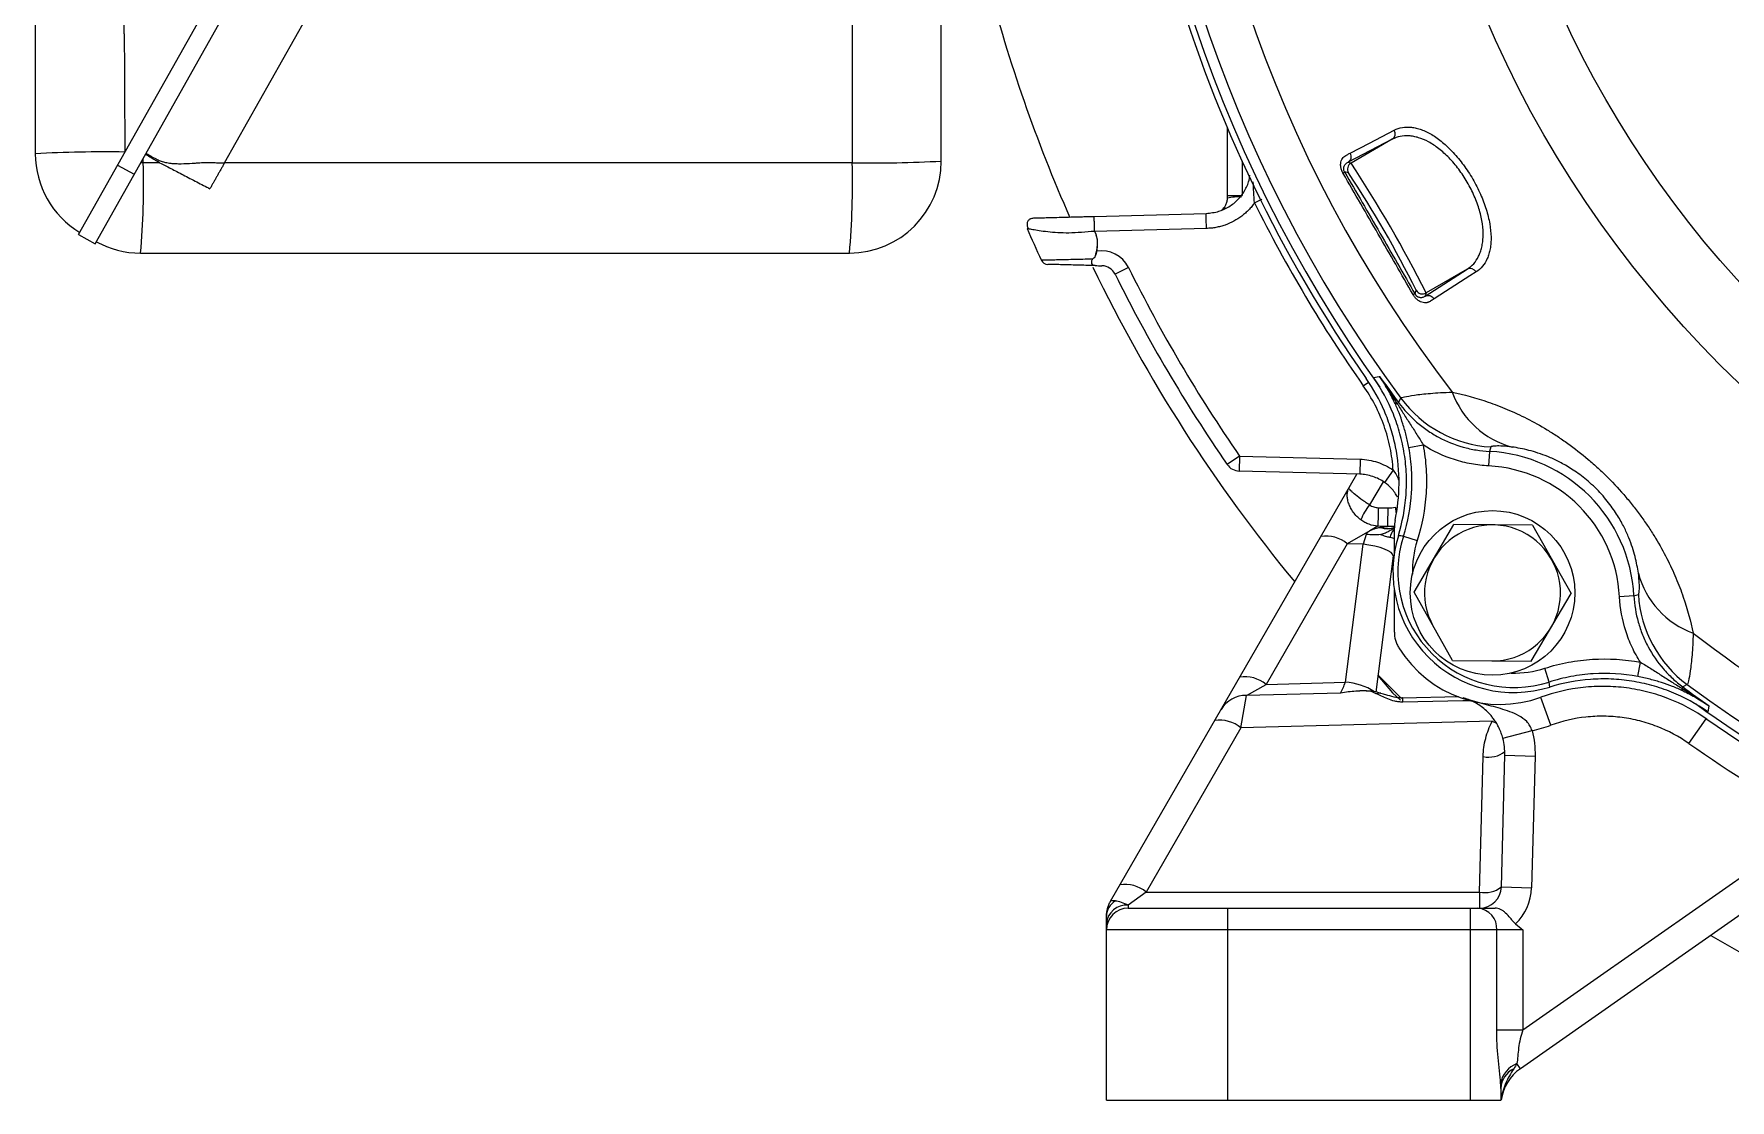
# Paper-space layout '_Right' of a CAD drawing. Header units: inches. Extents: x -10.2 to 6.6, y -6.2 to 9.3.
# Drawn here: x -10.18 to -3.17, y -6.25 to -1.84 of the extents above; entities that cross this region are included whole.
import ezdxf

# ---------------------------------------------------------------- set-up
doc = ezdxf.new("R2010")
doc.units = ezdxf.units.IN
doc.header["$MEASUREMENT"] = 0

psp = doc.layouts.new('_Right')

# ---------------------------------------------------------------- linework, layer by layer
at = {"color": 7, "linetype": 'Continuous', "lineweight": 25}
for p, q in [((-6.4325, -2.37), (-6.4325, 2.743)), ((-6.8009, 2.2265), (-6.8009, -2.3765)), ((-10.183, 1.9024), (-10.1774, -2.3396)), ((-9.8096, -1.8444), (-9.8128, 0.5538)), ((-9.9987, -2.6733), (-8.5215, -0.052)), ((-9.3955, -2.3776), (-8.075, -0.0344)), ((-9.9305, -2.7117), (-8.4469, -0.0789)), ((-5.25, -2.5123), (-5.25, -2.2326)), ((-4.5686, -2.2798), (-4.7515, -2.3747)), ((-4.5686, -2.2798), (-4.7387, -2.3781)), ((-9.7309, -2.3765), (-9.7309, -2.3575)), ((-9.6633, -2.3765), (-9.7309, -2.3765)), ((-6.8009, -2.3765), (-9.3949, -2.3765)), ((-4.7515, -2.3747), (-4.7387, -2.3781)), ((-9.8369, -2.3861), (-9.7687, -2.4245)), ((-4.7497, -2.419), (-4.7659, -2.4147)), ((-5.25, -2.5123), (-5.1896, -2.5123)), ((-5.8005, -2.5984), (-5.3382, -2.5863)), ((-5.3366, -2.6482), (-5.7989, -2.6603)), ((-5.7989, -2.6603), (-5.7968, -2.6648)), ((-9.9987, -2.6733), (-9.9305, -2.7117)), ((-9.7425, -2.75), (-6.8125, -2.75)), ((-5.6591, -2.8093), (-5.7146, -2.8369)), ((-4.4323, -2.9276), (-4.2587, -2.8166)), ((-4.2587, -2.8166), (-4.4289, -2.9148)), ((-4.4741, -2.92), (-4.4698, -2.9039)), ((-4.4289, -2.9148), (-4.4323, -2.9276)), ((-4.5423, -3.3681), (-4.533, -3.3494)), ((-4.5423, -3.3681), (-4.5479, -3.3723)), ((-4.5, -3.5539), (-4.4411, -3.5429)), ((-4.167, -3.5696), (-4.1702, -3.6295)), ((-4.1611, -3.5513), (-4.167, -3.5696)), ((-5.1997, -3.5888), (-5.2508, -3.6241)), ((-5.1997, -3.5888), (-5.2014, -3.6508)), ((-5.1997, -3.5888), (-4.7017, -3.6019)), ((-4.7017, -3.6019), (-4.7033, -3.6639)), ((-5.7333, -5.428), (-4.7146, -3.6636)), ((-4.7033, -3.6639), (-5.2014, -3.6508)), ((-4.5647, -3.6471), (-4.6003, -3.6979)), ((-4.6261, -3.8023), (-4.5867, -3.8034)), ((-4.661, -3.8972), (-4.7549, -3.9511)), ((-4.676, -3.9124), (-4.6895, -3.9528)), ((-4.6278, -3.8784), (-4.661, -3.8972)), ((-4.5884, -3.8794), (-4.6278, -3.8784)), ((-4.56, -3.9895), (-4.56, -3.8822)), ((-4.5227, -3.9201), (-4.4656, -3.9383)), ((-4.4787, -4.1513), (-4.3139, -3.8718)), ((-3.9895, -3.8747), (-4.3139, -3.8718)), ((-3.9895, -3.8747), (-3.8298, -4.1572)), ((-4.7549, -3.9511), (-5.0905, -4.5323)), ((-4.7621, -4.5237), (-4.6895, -3.9528)), ((-4.6895, -3.9528), (-4.7549, -3.9511)), ((-4.5655, -4.001), (-4.6371, -4.5641)), ((-4.56, -4.3159), (-4.56, -4.1422)), ((-4.3191, -4.4338), (-4.4787, -4.1513)), ((-3.9946, -4.4367), (-3.8298, -4.1572)), ((-3.5696, -4.167), (-3.6295, -4.1702)), ((-3.5696, -4.167), (-3.5513, -4.1611)), ((-4.3191, -4.4338), (-3.9946, -4.4367)), ((-3.9201, -4.5227), (-3.9383, -4.4656)), ((-3.5539, -4.5), (-3.5429, -4.4411)), ((-5.1709, -4.5782), (-5.0905, -4.5323)), ((-5.0905, -4.5323), (-4.7621, -4.5237)), ((-3.9177, -4.5434), (-3.9201, -4.5227)), ((-3.3681, -4.5423), (-3.3723, -4.5479)), ((-3.3494, -4.533), (-3.3681, -4.5423)), ((-5.1941, -4.7119), (-5.1709, -4.5782)), ((-4.7819, -4.5681), (-5.1709, -4.5782)), ((-4.6759, -4.5589), (-4.702, -4.5596)), ((-4.2934, -4.5837), (-4.5257, -4.5887)), ((-4.1554, -4.6847), (-5.1941, -4.7119)), ((-3.3423, -4.7768), (-3.2706, -4.6744)), ((-5.1941, -4.7119), (-5.5858, -5.3903)), ((-4.1116, -4.7552), (-3.9907, -4.7234)), ((-4.2077, -5.3903), (-4.193, -4.8304)), ((-4.1177, -5.3694), (-4.1035, -4.8254)), ((-4.1035, -4.8254), (-3.9785, -4.8287)), ((-3.9785, -4.8287), (-3.9927, -5.3726)), ((-4.0285, -5.9603), (-2.8108, -5.1077)), ((-2.6921, -5.1772), (-4.039, -6.1203)), ((-5.5858, -5.3903), (-5.66, -5.4441)), ((-5.5858, -5.3903), (-4.2077, -5.3903)), ((-4.2077, -5.3903), (-4.2077, -5.457)), ((-4.1177, -5.3694), (-3.9927, -5.3726)), ((-5.66, -5.4441), (-5.66, -5.457)), ((-5.66, -5.457), (-4.1437, -5.457)), ((-5.25, -5.457), (-5.25, -6.25)), ((-4.245, -6.25), (-4.245, -5.457)), ((-5.75, -6.25), (-5.75, -5.5211)), ((-4.0285, -5.547), (-5.75, -5.547)), ((-4.1367, -5.9603), (-4.1367, -5.547)), ((-4.0285, -5.547), (-4.0285, -5.9603)), ((-4.1367, -5.9603), (-4.0285, -5.9603)), ((-4.039, -6.1203), (-4.0535, -6.0995)), ((-4.12, -6.2019), (-4.12, -6.25)), ((-5.75, -6.25), (-4.12, -6.25))]:
    psp.add_line(p, q, dxfattribs=at)
at = {"color": 8, "linetype": 'Continuous', "lineweight": 25}
for p, q in [((-5.1896, -2.3696), (-5.1896, -2.5123)), ((-4.6883, -3.2981), (-4.667, -3.283)), ((-4.6069, -3.6947), (-4.6622, -3.7906)), ((-3.9133, -4.701), (-3.955, -4.5858))]:
    psp.add_line(p, q, dxfattribs=at)
at = {"color": 7, "linetype": 'Continuous', "lineweight": 25, "flags": 128}
for points in [[(-4.7432, -2.3372), (-4.6624, -2.2953), (-4.5603, -2.2424)], [(-9.7309, -2.3765), (-9.7323, -2.3765), (-9.7336, -2.3765), (-9.735, -2.3765), (-9.7363, -2.3765), (-9.7377, -2.3765), (-9.739, -2.3765), (-9.7403, -2.3765), (-9.7417, -2.3765)], [(-4.2221, -2.8281), (-4.2474, -2.8443), (-4.3485, -2.9089), (-4.3957, -2.9391)], [(-4.6461, -3.2646), (-4.6225, -3.2598), (-4.6209, -3.2594)], [(-4.5655, -4.001), (-4.5672, -3.9943), (-4.5738, -3.9873), (-4.585, -3.9802), (-4.6004, -3.9733), (-4.6193, -3.9668), (-4.6411, -3.9611), (-4.6648, -3.9564), (-4.6895, -3.9528)], [(-4.6284, -4.4954), (-4.5673, -4.5673), (-4.5341, -4.598)], [(-4.628, -4.4923), (-4.5338, -4.5873), (-4.5307, -4.5904)], [(-3.2594, -4.6209), (-3.2598, -4.6225), (-3.2646, -4.6461)]]:
    psp.add_lwpolyline(points, dxfattribs=at)
at = {"color": 8, "linetype": 'Continuous', "lineweight": 25, "flags": 128}
for points in [[(-4.6159, -4.569), (-4.6247, -4.568), (-4.6349, -4.5707)], [(-4.2436, -4.5999), (-4.2776, -4.6006), (-4.5253, -4.6053)], [(-4.1554, -4.6847), (-4.1408, -4.6913), (-4.1397, -4.6918)]]:
    psp.add_lwpolyline(points, dxfattribs=at)
at = {"color": 7, "linetype": 'Continuous', "lineweight": 25}
for centre, radius in [((0, 0), 4.5436), ((0, 0), 4.2493), ((-4.1543, -4.1543), 0.34)]:
    psp.add_circle(centre, radius, dxfattribs=at)
for centre, radius, start, end in [((0, 0), 5.6801, 144.28308, 215.5637), ((0, 0), 5.6362, 143.54005, 216.45995), ((0, 0), 5.4518, 142.41765, 217.58235), ((0, 0), 6.4497, 194.60946, 203.80802), ((0, 0), 5.705, 196.42835, 214.9531), ((-4.5848, -2.2566), 0.0284, 304.97225, 29.96861), ((-9.8911, -7.676), 5.3441, 89.1005, 93.07116), ((-9.7974, -2.3391), 0.38, 180.07582, 238.88834), ((-12.792, -2.4687), 3.0625, 354.73051, 1.72583), ((-6.8125, -2.37), 0.38, 270, 0), ((-9.862, -2.4687), 3.0625, 354.73051, 1.72583), ((-6.7107, 2.9447), 5.322, 269.02835, 272.99639), ((-4.7237, -2.4041), 0.03, 120.04597, 209.95403), ((-9.2015, -5.3125), 5.341, 26.67374, 33.32626), ((-8.3765, -4.8362), 4.3584, 26.31786, 33.68214), ((-5.2054, -2.7025), 0.1844, 85.64648, 103.98218), ((0, 0), 5.7322, 206.32775, 215.12504), ((0, 0), 6.63, 203.54313, 204.77762), ((-9.7425, -2.37), 0.38, 241.18725, 270), ((-5.9915, -2.7656), 0.031, 204.77762, 268.5), ((-5.7701, -2.8645), 0.124, 26.40113, 99.19518), ((-5.7701, -2.8645), 0.062, 26.40113, 88.5), ((0, 0), 6.4497, 205.8048, 219.57193), ((0, 0), 6.38, 206.40113, 214.6133), ((0, 0), 6.318, 206.40113, 214.6133), ((-4.2467, -2.8423), 0.0284, 30.03139, 115.02775), ((-4.4438, -2.8888), 0.03, 210.04597, 299.95403), ((0, 0), 5.6548, 215.19788, 216.55716), ((-4.1308, -3.052), 0.5002, 216.47909, 266.53126), ((-3.9806, -3.2022), 0.3613, 199.87149, 255.13994), ((-4.5481, -3.358), 0.0144, 217.98318, 270.8036), ((-4.2002, -4.2002), 0.6315, 3.01108, 86.98892), ((-5.1997, -3.5888), 0.062, 214.6133, 268.5), ((-4.2002, -4.2002), 0.5716, 3.01108, 86.98892), ((-4.4852, -3.9343), 0.2281, 140.92348, 159.07652), ((-0.1534, -3.9392), 4.4749, 178.2473, 179.22116), ((-0.114, -3.9402), 4.4749, 178.2473, 179.22116), ((-4.843, -4.0581), 0.1386, 50.51358, 98.36225), ((-4.0659, -4.0659), 0.5, 162.76657, 287.23343), ((-4.0659, -4.0659), 0.4795, 162.29894, 287.70106), ((-4.1543, -4.1543), 0.281, 269.47529, 209.47529), ((-4.0659, -4.0659), 0.4196, 162.29894, 181.47414), ((-3.2022, -3.9806), 0.3613, 194.86006, 250.12851), ((-3.052, -4.1308), 0.5002, 183.46874, 233.52091), ((-4.1224, -4.1224), 0.4926, 211.77781, 289.94557), ((-4.0659, -4.0659), 0.4196, 268.52586, 287.70106), ((-5.1786, -4.6392), 0.1386, 50.51358, 98.36225), ((-6.5103, -3.7701), 1.9037, 335.21803, 336.6807), ((-3.358, -4.5481), 0.0144, 179.1964, 232.01682), ((0, 0), 5.6548, 233.44284, 234.80212), ((0, 0), 5.6362, 233.54005, 306.45995), ((-5.1743, -4.6966), 0.1184, 88.38438, 149.46799), ((0, 0), 5.6801, 234.28308, 268.0708), ((-5.2822, -4.8188), 0.1386, 50.51358, 98.36225), ((0, 0), 5.705, 235.0469, 268.07921), ((-4.1224, -4.1224), 0.6152, 282.36212, 289.86843), ((-4.1696, -4.7273), 0.1057, 257.20049, 309.00109), ((0, 0), 5.83, 235.02019, 241.17578), ((-5.6739, -5.4972), 0.1386, 50.51358, 98.36225), ((-4.2077, -5.367), 0.09, 270, 358.5), ((-4.1842, -5.2872), 0.1057, 257.20049, 309.00109), ((-4.2077, -5.367), 0.215, 313.90521, 358.5), ((-5.6735, -5.4921), 0.0765, 121.23658, 178.76342), ((-5.666, -5.5281), 0.0843, 85.91821, 175.23204), ((-5.66, -5.547), 0.09, 90, 180), ((-4.2212, -5.5414), 0.0846, 356.18874, 85.59805), ((0, 0), 6.4497, 239.71613, 249.21838), ((-4.017, -6.198), 0.105, 110.34493, 170.77125), ((-4.0248, -6.2063), 0.0953, 115.92213, 177.34625), ((-3.93, -6.2759), 0.19, 125, 172.16293)]:
    psp.add_arc(centre, radius, start, end, dxfattribs=at)
at = {"color": 8, "linetype": 'Continuous', "lineweight": 25}
for centre, radius, start, end in [((-5.2553, -2.5904), 0.0256, 93.61603, 129.50408), ((-4.5871, -3.8058), 0.082, 249.8765, 289.64242), ((0, 0), 5.4518, 232.41765, 269.13634), ((-4.7732, -4.7646), 0.2411, 56.96895, 87.35317), ((-5.324, -4.6186), 0.7988, 0.95043, 2.14202)]:
    psp.add_arc(centre, radius, start, end, dxfattribs=at)
at = {"color": 7, "linetype": 'Continuous', "lineweight": 25}
for points in [[(-9.8096, -1.8444), (-9.8089, -2.0071), (-9.8081, -2.1699), (-9.8072, -2.3326)], [(-4.7659, -2.4147), (-4.7656, -2.4157), (-4.7676, -2.4179), (-4.7715, -2.4212)], [(-5.25, -2.5236), (-5.25, -2.5198), (-5.25, -2.516), (-5.25, -2.5123)], [(-6.0641, -2.6085), (-6.0596, -2.6061), (-6.0548, -2.605), (-6.0505, -2.6049)], [(-5.8056, -2.7735), (-5.8032, -2.771), (-5.8008, -2.7686), (-5.7983, -2.7663)], [(-5.7964, -2.8017), (-5.7867, -2.802), (-5.7776, -2.8022), (-5.7685, -2.8025)], [(-4.4741, -2.92), (-4.4749, -2.9193), (-4.4778, -2.9199), (-4.4826, -2.9216)], [(-4.5479, -3.3723), (-4.571, -3.3337), (-4.5953, -3.2961), (-4.6209, -3.2594)], [(-4.5867, -3.8034), (-4.5762, -3.8036), (-4.5657, -3.8026), (-4.5555, -3.8002)], [(-4.5572, -3.8557), (-4.5591, -3.8644), (-4.56, -3.8733), (-4.56, -3.8822)], [(-4.6169, -3.9132), (-4.6351, -3.915), (-4.6556, -3.9148), (-4.676, -3.9124)], [(-4.6194, -3.8835), (-4.6181, -3.8832), (-4.6167, -3.883), (-4.6153, -3.8827)], [(-4.6153, -3.8827), (-4.6064, -3.8812), (-4.5974, -3.8801), (-4.5884, -3.8794)], [(-4.5227, -3.9201), (-4.5296, -3.9192), (-4.5365, -3.9185), (-4.5434, -3.9177)], [(-3.3723, -4.5479), (-3.3337, -4.571), (-3.2961, -4.5953), (-3.2594, -4.6209)], [(-4.1035, -4.8254), (-4.1028, -4.8016), (-4.1056, -4.7782), (-4.1116, -4.7552)], [(-3.9907, -4.7234), (-3.9816, -4.7579), (-3.9776, -4.793), (-3.9785, -4.8287)], [(-5.7132, -5.4267), (-5.7255, -5.4257), (-5.7322, -5.4262), (-5.7333, -5.428)], [(-4.0586, -5.5219), (-4.0484, -5.5301), (-4.0384, -5.5386), (-4.0285, -5.547)], [(-4.0535, -6.0995), (-4.0573, -6.1066), (-4.0618, -6.1135), (-4.0664, -6.1206)], [(-4.12, -6.2019), (-4.12, -6.1951), (-4.1202, -6.1882), (-4.1207, -6.1812)]]:
    psp.add_open_spline(points, degree=3, dxfattribs=at)
for points, knots in [([(-4.5603, -2.2424), (-4.5498, -2.237), (-4.5387, -2.2333), (-4.5151, -2.2292), (-4.5027, -2.2288), (-4.4828, -2.2309), (-4.4761, -2.2321), (-4.4625, -2.2354), (-4.4556, -2.2374), (-4.4346, -2.245), (-4.4202, -2.2518), (-4.398, -2.265), (-4.3904, -2.2699), (-4.3755, -2.2806), (-4.3681, -2.2863), (-4.3458, -2.3048), (-4.331, -2.3188), (-4.309, -2.3426), (-4.3017, -2.3509), (-4.2876, -2.368), (-4.2807, -2.3769), (-4.2673, -2.3952), (-4.2608, -2.4046), (-4.248, -2.4242), (-4.2418, -2.4343), (-4.2242, -2.4646), (-4.2136, -2.4853), (-4.1996, -2.5168), (-4.1953, -2.5274), (-4.1874, -2.5483), (-4.1838, -2.5586), (-4.1774, -2.5791), (-4.1745, -2.5893), (-4.1696, -2.6094), (-4.1675, -2.6193), (-4.1625, -2.6481), (-4.1607, -2.6664), (-4.1603, -2.6924), (-4.1605, -2.7008), (-4.1617, -2.7169), (-4.1627, -2.7246), (-4.1653, -2.7394), (-4.167, -2.7465), (-4.171, -2.76), (-4.1734, -2.7665), (-4.1814, -2.7847), (-4.1879, -2.7954), (-4.2033, -2.8139), (-4.2122, -2.8217), (-4.2221, -2.8281)], [0, 0, 0, 0, 0.0625, 0.0625, 0.125, 0.125, 0.15625, 0.15625, 0.1875, 0.1875, 0.25, 0.25, 0.28125, 0.28125, 0.3125, 0.3125, 0.375, 0.375, 0.40625, 0.40625, 0.4375, 0.4375, 0.46875, 0.46875, 0.5, 0.5, 0.5625, 0.5625, 0.59375, 0.59375, 0.625, 0.625, 0.65625, 0.65625, 0.6875, 0.6875, 0.75, 0.75, 0.78125, 0.78125, 0.8125, 0.8125, 0.84375, 0.84375, 0.875, 0.875, 0.9375, 0.9375, 1, 1, 1, 1]), ([(-4.2587, -2.8166), (-4.2488, -2.8103), (-4.2399, -2.8027), (-4.2243, -2.785), (-4.2175, -2.7749), (-4.209, -2.7577), (-4.2065, -2.7516), (-4.202, -2.7389), (-4.2001, -2.7323), (-4.197, -2.7184), (-4.1957, -2.7112), (-4.1939, -2.6962), (-4.1933, -2.6883), (-4.1927, -2.664), (-4.1937, -2.647), (-4.1975, -2.6201), (-4.1992, -2.6108), (-4.2032, -2.5921), (-4.2056, -2.5826), (-4.2112, -2.5635), (-4.2143, -2.5539), (-4.2213, -2.5345), (-4.2252, -2.5246), (-4.2379, -2.4953), (-4.2475, -2.4761), (-4.2638, -2.4481), (-4.2696, -2.4387), (-4.2815, -2.4207), (-4.2876, -2.412), (-4.3002, -2.3952), (-4.3067, -2.3871), (-4.32, -2.3715), (-4.3269, -2.3639), (-4.3478, -2.3423), (-4.3618, -2.3298), (-4.383, -2.3133), (-4.3901, -2.3082), (-4.4043, -2.2989), (-4.4115, -2.2946), (-4.4328, -2.2831), (-4.4466, -2.2773), (-4.4668, -2.2711), (-4.4734, -2.2695), (-4.4866, -2.267), (-4.4931, -2.2662), (-4.5122, -2.265), (-4.5243, -2.2658), (-4.5473, -2.2706), (-4.5583, -2.2744), (-4.5686, -2.2798)], [0, 0, 0, 0, 0.0625, 0.0625, 0.125, 0.125, 0.15625, 0.15625, 0.1875, 0.1875, 0.21875, 0.21875, 0.25, 0.25, 0.3125, 0.3125, 0.34375, 0.34375, 0.375, 0.375, 0.40625, 0.40625, 0.4375, 0.4375, 0.5, 0.5, 0.53125, 0.53125, 0.5625, 0.5625, 0.59375, 0.59375, 0.625, 0.625, 0.6875, 0.6875, 0.71875, 0.71875, 0.75, 0.75, 0.8125, 0.8125, 0.84375, 0.84375, 0.875, 0.875, 0.9375, 0.9375, 1, 1, 1, 1]), ([(-9.6633, -2.3765), (-9.6664, -2.3748), (-9.6733, -2.3712), (-9.6844, -2.3649), (-9.6972, -2.3573), (-9.71, -2.3496), (-9.7186, -2.3444), (-9.7223, -2.3422)], [0, 0, 0, 0, 0.157339, 0.343216, 0.557696, 0.811277, 1, 1, 1, 1]), ([(-9.7197, -2.3374), (-9.7172, -2.3389), (-9.7118, -2.3422), (-9.7027, -2.3474), (-9.6897, -2.3548), (-9.6745, -2.363), (-9.6566, -2.3708), (-9.6379, -2.3758), (-9.6178, -2.379), (-9.5963, -2.3805), (-9.5667, -2.3809), (-9.5378, -2.3794), (-9.5075, -2.3773), (-9.4883, -2.3761), (-9.4717, -2.3755), (-9.4616, -2.3754), (-9.4509, -2.3757), (-9.4362, -2.3762), (-9.4171, -2.3768), (-9.4026, -2.3774), (-9.3955, -2.3776)], [0, 0, 0, 0, 0.025615, 0.056977, 0.094091, 0.160343, 0.211809, 0.269915, 0.333888, 0.394472, 0.463774, 0.599599, 0.654744, 0.737057, 0.772924, 0.804238, 0.827807, 0.869659, 0.936274, 1, 1, 1, 1]), ([(-9.6633, -2.3765), (-9.6486, -2.3841), (-9.6332, -2.3921), (-9.6006, -2.409), (-9.5835, -2.4179), (-9.5475, -2.4365), (-9.5287, -2.4463), (-9.4912, -2.4657), (-9.4726, -2.4754), (-9.4556, -2.4842)], [0, 0, 0, 0, 0.25, 0.25, 0.5, 0.5, 0.75, 0.75, 1, 1, 1, 1]), ([(-9.3955, -2.3776), (-9.3978, -2.3817), (-9.4024, -2.3899), (-9.4093, -2.4021), (-9.4161, -2.4142), (-9.4229, -2.4262), (-9.4295, -2.438), (-9.4361, -2.4497), (-9.4427, -2.4613), (-9.4492, -2.4729), (-9.4534, -2.4804), (-9.4556, -2.4842)], [0, 0, 0, 0, 0.1121751, 0.2238537, 0.3351334, 0.4461127, 0.5568913, 0.667569, 0.7782463, 0.8890232, 1, 1, 1, 1]), ([(-4.7715, -2.4212), (-4.7722, -2.42), (-4.7735, -2.4176), (-4.7753, -2.4139), (-4.7769, -2.4102), (-4.7782, -2.4065), (-4.7794, -2.4027), (-4.7804, -2.3989), (-4.7814, -2.3936), (-4.7821, -2.387), (-4.7819, -2.3777), (-4.7798, -2.3678), (-4.7752, -2.3588), (-4.7687, -2.3518), (-4.7621, -2.347), (-4.7532, -2.3425), (-4.7473, -2.3394), (-4.7432, -2.3372)], [0, 0, 0, 0, 0.026018, 0.051614, 0.077027, 0.102504, 0.128289, 0.154619, 0.181715, 0.240099, 0.301387, 0.405512, 0.519639, 0.6242, 0.749132, 0.823191, 1, 1, 1, 1]), ([(-4.7659, -2.4147), (-4.7673, -2.4123), (-4.7678, -2.4108), (-4.7687, -2.4081), (-4.7689, -2.407), (-4.7695, -2.4038), (-4.7695, -2.402), (-4.7692, -2.3968), (-4.7684, -2.3937), (-4.7643, -2.3843), (-4.7581, -2.3777), (-4.7515, -2.3747)], [0, 0, 0, 0, 0.0625, 0.0625, 0.125, 0.125, 0.25, 0.25, 0.5, 0.5, 1, 1, 1, 1]), ([(-4.7432, -2.3372), (-4.7398, -2.3439), (-4.7388, -2.3517), (-4.7418, -2.3655), (-4.7459, -2.3713), (-4.7515, -2.3747)], [0, 0, 0, 0, 0.5, 0.5, 1, 1, 1, 1]), ([(-5.3382, -2.5863), (-5.3202, -2.5843), (-5.2892, -2.581), (-5.2457, -2.5613), (-5.21, -2.5348), (-5.1806, -2.498), (-5.1622, -2.4617), (-5.1584, -2.4369), (-5.157, -2.4276)], [0, 0, 0, 0, 0.206678, 0.355341, 0.541798, 0.712076, 0.892924, 1, 1, 1, 1]), ([(-4.4826, -2.9216), (-4.5303, -2.8383), (-4.5784, -2.7548), (-4.6749, -2.5876), (-4.7232, -2.5042), (-4.7715, -2.4212)], [0, 0, 0, 0, 0.5, 0.5, 1, 1, 1, 1]), ([(-4.7659, -2.4147), (-4.7172, -2.4986), (-4.6684, -2.5828), (-4.5709, -2.7516), (-4.5224, -2.8359), (-4.4741, -2.92)], [0, 0, 0, 0, 0.5, 0.5, 1, 1, 1, 1]), ([(-5.2716, -2.5706), (-5.2691, -2.5685), (-5.2667, -2.566), (-5.2619, -2.5602), (-5.2596, -2.5569), (-5.2554, -2.5492), (-5.2536, -2.5449), (-5.2508, -2.535), (-5.25, -2.5295), (-5.25, -2.5236)], [0, 0, 0, 0, 0.25, 0.25, 0.5, 0.5, 0.75, 0.75, 1, 1, 1, 1]), ([(-5.3366, -2.6482), (-5.3368, -2.6409), (-5.337, -2.6331), (-5.3374, -2.6178), (-5.3376, -2.6105), (-5.3379, -2.5984), (-5.338, -2.5936), (-5.3382, -2.5876), (-5.3382, -2.5863), (-5.3382, -2.5863)], [0, 0, 0, 0, 0.25, 0.25, 0.5, 0.5, 0.75, 0.75, 1, 1, 1, 1]), ([(-5.1376, -2.5423), (-5.1395, -2.5448), (-5.1432, -2.55), (-5.1492, -2.5574), (-5.1554, -2.5646), (-5.1619, -2.5716), (-5.1686, -2.5783), (-5.1757, -2.5848), (-5.1829, -2.591), (-5.1982, -2.603), (-5.223, -2.6191), (-5.2532, -2.6323), (-5.2782, -2.6401), (-5.2974, -2.6444), (-5.3169, -2.6473), (-5.33, -2.6479), (-5.3366, -2.6482)], [0, 0, 0, 0, 0.04098, 0.081799, 0.122516, 0.163188, 0.203876, 0.244638, 0.285534, 0.326621, 0.494916, 0.663067, 0.747518, 0.831479, 0.915468, 1, 1, 1, 1]), ([(-6.0641, -2.6085), (-6.0674, -2.6107), (-6.074, -2.6153), (-6.0785, -2.6267), (-6.0781, -2.6389), (-6.074, -2.6462), (-6.072, -2.6497)], [0, 0, 0, 0, 0.246314, 0.500539, 0.754224, 1, 1, 1, 1]), ([(-6.0721, -2.6497), (-6.0722, -2.6497), (-6.0779, -2.6485), (-6.078, -2.6484), (-6.0781, -2.6483)], [0, 0, 0, 0, 0.017842, 1, 1, 1, 1]), ([(-6.0505, -2.6049), (-6.0505, -2.6049), (-6.0504, -2.6049), (-6.0498, -2.6049), (-6.0489, -2.6049), (-6.0476, -2.6048), (-6.0459, -2.6048), (-6.0425, -2.6047), (-6.0363, -2.6045), (-6.0223, -2.6042), (-5.9991, -2.6036), (-5.9653, -2.6027), (-5.927, -2.6017), (-5.8932, -2.6008), (-5.8651, -2.6001), (-5.8439, -2.5995), (-5.8223, -2.5989), (-5.8078, -2.5986), (-5.8005, -2.5984)], [0, 0, 0, 0, 0.021109, 0.042213, 0.063366, 0.084623, 0.106038, 0.127664, 0.190709, 0.254841, 0.376224, 0.504138, 0.62402, 0.750143, 0.812136, 0.874263, 0.936796, 1, 1, 1, 1]), ([(-5.7989, -2.6603), (-5.7991, -2.653), (-5.7993, -2.6452), (-5.7997, -2.6299), (-5.7999, -2.6226), (-5.8002, -2.6105), (-5.8003, -2.6057), (-5.8005, -2.5997), (-5.8005, -2.5984), (-5.8005, -2.5984)], [0, 0, 0, 0, 0.25, 0.25, 0.5, 0.5, 0.75, 0.75, 1, 1, 1, 1]), ([(-5.7968, -2.6648), (-5.7932, -2.6728), (-5.7908, -2.6811), (-5.7881, -2.6982), (-5.7878, -2.707), (-5.7891, -2.7328), (-5.793, -2.7499), (-5.7983, -2.7663)], [0, 0, 0, 0, 0.25, 0.25, 0.5, 0.5, 1, 1, 1, 1]), ([(-5.7968, -2.6648), (-5.7941, -2.6708), (-5.7921, -2.677), (-5.7892, -2.6898), (-5.7884, -2.6963), (-5.7878, -2.7094), (-5.7879, -2.716), (-5.7887, -2.729), (-5.7894, -2.7355), (-5.7899, -2.742)], [0, 0, 0, 0, 0.25, 0.25, 0.5, 0.5, 0.75, 0.75, 1, 1, 1, 1]), ([(-6.0197, -2.7786), (-6.0197, -2.7786), (-6.0182, -2.7786), (-6.0141, -2.7785), (-6.0124, -2.7785), (-6.0082, -2.7784), (-6.0058, -2.7783), (-5.9976, -2.7781), (-5.991, -2.778), (-5.9754, -2.7776), (-5.9664, -2.7774), (-5.9467, -2.7769), (-5.936, -2.7767), (-5.9129, -2.7762), (-5.9006, -2.7759), (-5.875, -2.7752), (-5.8617, -2.7749), (-5.8342, -2.7743), (-5.8199, -2.7739), (-5.8056, -2.7735)], [0, 0, 0, 0, 0.125, 0.125, 0.1875, 0.1875, 0.25, 0.25, 0.375, 0.375, 0.5, 0.5, 0.625, 0.625, 0.75, 0.75, 0.875, 0.875, 1, 1, 1, 1]), ([(-5.7964, -2.8017), (-5.8092, -2.8014), (-5.8221, -2.8011), (-5.847, -2.8004), (-5.8591, -2.8001), (-5.8823, -2.7995), (-5.8936, -2.7992), (-5.9147, -2.7986), (-5.9246, -2.7984), (-5.9427, -2.7979), (-5.9511, -2.7977), (-5.9655, -2.7973), (-5.9717, -2.7972), (-5.9793, -2.797), (-5.9816, -2.7969), (-5.9855, -2.7968), (-5.9871, -2.7968), (-5.991, -2.7966), (-5.9923, -2.7966), (-5.9923, -2.7966)], [0, 0, 0, 0, 0.125, 0.125, 0.25, 0.25, 0.375, 0.375, 0.5, 0.5, 0.625, 0.625, 0.75, 0.75, 0.8125, 0.8125, 0.875, 0.875, 1, 1, 1, 1]), ([(-5.7964, -2.8017), (-5.7995, -2.8017), (-5.8022, -2.8011), (-5.8067, -2.7984), (-5.8085, -2.7963), (-5.8109, -2.7909), (-5.8115, -2.7875), (-5.8102, -2.7802), (-5.8083, -2.7765), (-5.8056, -2.7735)], [0, 0, 0, 0, 0.25, 0.25, 0.5, 0.5, 0.75, 0.75, 1, 1, 1, 1]), ([(-5.7983, -2.7663), (-5.7956, -2.7629), (-5.7937, -2.7591), (-5.791, -2.7508), (-5.7903, -2.7465), (-5.7899, -2.742)], [0, 0, 0, 0, 0.5, 0.5, 1, 1, 1, 1]), ([(-4.3957, -2.9391), (-4.3986, -2.941), (-4.4033, -2.944), (-4.4089, -2.9476), (-4.4131, -2.9502), (-4.417, -2.9521), (-4.4216, -2.9538), (-4.4259, -2.955), (-4.4321, -2.9559), (-4.4404, -2.9555), (-4.4501, -2.9524), (-4.4582, -2.948), (-4.4644, -2.9435), (-4.4698, -2.9386), (-4.4745, -2.9334), (-4.4789, -2.9277), (-4.4813, -2.9237), (-4.4826, -2.9216)], [0, 0, 0, 0, 0.129253, 0.212879, 0.25088, 0.315934, 0.375771, 0.43055, 0.480477, 0.594559, 0.698739, 0.759999, 0.818417, 0.865283, 0.910316, 0.954784, 1, 1, 1, 1]), ([(-4.4741, -2.92), (-4.4739, -2.9204), (-4.4734, -2.9212), (-4.4726, -2.9224), (-4.4717, -2.9236), (-4.4708, -2.9247), (-4.4697, -2.9258), (-4.4686, -2.9268), (-4.4674, -2.9278), (-4.4661, -2.9287), (-4.4648, -2.9296), (-4.4624, -2.9308), (-4.4588, -2.9323), (-4.4532, -2.9334), (-4.4467, -2.9334), (-4.4405, -2.9319), (-4.4357, -2.9298), (-4.4334, -2.9283), (-4.4323, -2.9276)], [0, 0, 0, 0, 0.013002, 0.025968, 0.039757, 0.05509, 0.072498, 0.092346, 0.114881, 0.140269, 0.168631, 0.200048, 0.293294, 0.420414, 0.592794, 0.746766, 0.882443, 1, 1, 1, 1]), ([(-4.4323, -2.9276), (-4.4266, -2.9244), (-4.4195, -2.9238), (-4.4061, -2.9281), (-4.3998, -2.9329), (-4.3957, -2.9391)], [0, 0, 0, 0, 0.5, 0.5, 1, 1, 1, 1]), ([(-4.5572, -3.8557), (-4.5465, -3.8057), (-4.5409, -3.7548), (-4.5402, -3.6512), (-4.5452, -3.6003), (-4.5604, -3.5251), (-4.5667, -3.5003), (-4.582, -3.451), (-4.591, -3.4267), (-4.6214, -3.3558), (-4.6463, -3.3109), (-4.6759, -3.2684)], [0, 0, 0, 0, 0.25, 0.25, 0.5, 0.5, 0.625, 0.625, 0.75, 0.75, 1, 1, 1, 1]), ([(-4.5434, -3.9177), (-4.5264, -3.8628), (-4.5159, -3.807), (-4.5097, -3.722), (-4.5092, -3.6934), (-4.5116, -3.6359), (-4.5144, -3.6075), (-4.5232, -3.5514), (-4.5292, -3.5237), (-4.5443, -3.4689), (-4.5534, -3.4418), (-4.5857, -3.3618), (-4.613, -3.3116), (-4.6461, -3.2646)], [0, 0, 0, 0, 0.25, 0.25, 0.375, 0.375, 0.5, 0.5, 0.625, 0.625, 0.75, 0.75, 1, 1, 1, 1]), ([(-4.5595, -3.3668), (-4.5683, -3.3479), (-4.5779, -3.3295), (-4.5983, -3.2938), (-4.6093, -3.2763), (-4.6209, -3.2594)], [0, 0, 0, 0, 0.5, 0.5, 1, 1, 1, 1]), ([(-4.5647, -3.6471), (-4.5668, -3.616), (-4.571, -3.5852), (-4.5837, -3.524), (-4.5922, -3.4934), (-4.6235, -3.405), (-4.652, -3.3497), (-4.6883, -3.2981)], [0, 0, 0, 0, 0.25, 0.25, 0.5, 0.5, 1, 1, 1, 1]), ([(-4.533, -3.3494), (-4.5321, -3.348), (-4.5269, -3.3463), (-4.5081, -3.342), (-4.4945, -3.3395), (-4.4586, -3.3344), (-4.4366, -3.3318), (-4.3846, -3.3275), (-4.3546, -3.3257), (-4.3204, -3.325)], [0, 0, 0, 0, 0.25, 0.25, 0.5, 0.5, 0.75, 0.75, 1, 1, 1, 1]), ([(-4.3204, -3.325), (-4.2723, -3.335), (-4.2229, -3.3482), (-4.1461, -3.3747), (-4.1201, -3.3847), (-4.0668, -3.4072), (-4.0395, -3.4198), (-3.9845, -3.4478), (-3.9567, -3.4632), (-3.9146, -3.4888), (-3.9004, -3.4977), (-3.8719, -3.5165), (-3.8576, -3.5263), (-3.815, -3.5569), (-3.7869, -3.5788), (-3.7452, -3.6141), (-3.7313, -3.6264), (-3.704, -3.6515), (-3.6907, -3.6643), (-3.6516, -3.7034), (-3.6267, -3.7304), (-3.5911, -3.7723), (-3.5796, -3.7865), (-3.5576, -3.8147), (-3.547, -3.8289), (-3.5266, -3.8572), (-3.5168, -3.8714), (-3.498, -3.8999), (-3.489, -3.9142), (-3.4634, -3.9564), (-3.448, -3.9842), (-3.4201, -4.0389), (-3.4076, -4.0658), (-3.3906, -4.1059), (-3.3853, -4.1192), (-3.3752, -4.1454), (-3.3705, -4.1584), (-3.3483, -4.2228), (-3.335, -4.2723), (-3.325, -4.3204)], [0, 0, 0, 0, 0.125, 0.125, 0.1875, 0.1875, 0.25, 0.25, 0.3125, 0.3125, 0.34375, 0.34375, 0.375, 0.375, 0.4375, 0.4375, 0.46875, 0.46875, 0.5, 0.5, 0.5625, 0.5625, 0.59375, 0.59375, 0.625, 0.625, 0.65625, 0.65625, 0.6875, 0.6875, 0.75, 0.75, 0.8125, 0.8125, 0.84375, 0.84375, 0.875, 0.875, 1, 1, 1, 1]), ([(-4.5, -3.5539), (-4.5033, -3.5367), (-4.507, -3.5199), (-4.5152, -3.4872), (-4.5198, -3.4712), (-4.5297, -3.4402), (-4.535, -3.4252), (-4.5465, -3.3958), (-4.5526, -3.3814), (-4.5595, -3.3668)], [0, 0, 0, 0, 0.25, 0.25, 0.5, 0.5, 0.75, 0.75, 1, 1, 1, 1]), ([(-4.5479, -3.3723), (-4.5392, -3.3867), (-4.5304, -3.4008), (-4.5124, -3.4289), (-4.5034, -3.4429), (-4.4852, -3.4709), (-4.4761, -3.485), (-4.4582, -3.5136), (-4.4495, -3.528), (-4.4411, -3.5429)], [0, 0, 0, 0, 0.25, 0.25, 0.5, 0.5, 0.75, 0.75, 1, 1, 1, 1]), ([(-4.5423, -3.3681), (-4.5203, -3.3978), (-4.4954, -3.4245), (-4.454, -3.4604), (-4.4395, -3.4716), (-4.4091, -3.4925), (-4.3934, -3.5021), (-4.3452, -3.528), (-4.3114, -3.5417), (-4.2581, -3.5566), (-4.2401, -3.5606), (-4.2038, -3.5666), (-4.1855, -3.5686), (-4.167, -3.5696)], [0, 0, 0, 0, 0.25, 0.25, 0.375, 0.375, 0.5, 0.5, 0.75, 0.75, 0.875, 0.875, 1, 1, 1, 1]), ([(-4.5227, -3.9201), (-4.5038, -3.8608), (-4.4925, -3.8004), (-4.4877, -3.7237), (-4.4872, -3.7083), (-4.4872, -3.6773), (-4.4876, -3.6617), (-4.4905, -3.6153), (-4.4943, -3.5845), (-4.5, -3.5539)], [0, 0, 0, 0, 0.5, 0.5, 0.625, 0.625, 0.75, 0.75, 1, 1, 1, 1]), ([(-4.4411, -3.5429), (-4.4349, -3.5759), (-4.4308, -3.6091), (-4.4277, -3.6593), (-4.4272, -3.6761), (-4.4272, -3.7096), (-4.4278, -3.7262), (-4.433, -3.8091), (-4.4451, -3.8743), (-4.4656, -3.9383)], [0, 0, 0, 0, 0.25, 0.25, 0.375, 0.375, 0.5, 0.5, 1, 1, 1, 1]), ([(-4.1702, -3.6295), (-4.1943, -3.6282), (-4.2182, -3.6254), (-4.2654, -3.6167), (-4.289, -3.6108), (-4.3574, -3.5888), (-4.4005, -3.5687), (-4.4411, -3.5429)], [0, 0, 0, 0, 0.25, 0.25, 0.5, 0.5, 1, 1, 1, 1]), ([(-4.0732, -3.5515), (-4.0887, -3.5493), (-4.1017, -3.5482), (-4.1235, -3.5471), (-4.1324, -3.547), (-4.1465, -3.5476), (-4.1517, -3.5481), (-4.1589, -3.5495), (-4.1608, -3.5503), (-4.1611, -3.5513)], [0, 0, 0, 0, 0.25, 0.25, 0.5, 0.5, 0.75, 0.75, 1, 1, 1, 1]), ([(-3.5515, -4.0732), (-3.5545, -4.0513), (-3.5589, -4.0285), (-3.5683, -3.9921), (-3.5719, -3.9796), (-3.5804, -3.9536), (-3.5853, -3.9402), (-3.5966, -3.9125), (-3.603, -3.8981), (-3.6144, -3.8754), (-3.6185, -3.8676), (-3.6274, -3.8516), (-3.6322, -3.8433), (-3.648, -3.8179), (-3.6599, -3.8004), (-3.6815, -3.7726), (-3.6893, -3.7631), (-3.7058, -3.7443), (-3.7145, -3.735), (-3.7328, -3.7166), (-3.7422, -3.7078), (-3.7612, -3.6909), (-3.7706, -3.6831), (-3.7984, -3.6614), (-3.8165, -3.6489), (-3.8507, -3.6276), (-3.8666, -3.6188), (-3.8971, -3.6035), (-3.9117, -3.5969), (-3.9539, -3.5797), (-3.9796, -3.5715), (-4.0283, -3.5589), (-4.0512, -3.5545), (-4.0732, -3.5515)], [0, 0, 0, 0, 0.125, 0.125, 0.1875, 0.1875, 0.25, 0.25, 0.3125, 0.3125, 0.34375, 0.34375, 0.375, 0.375, 0.4375, 0.4375, 0.46875, 0.46875, 0.5, 0.5, 0.53125, 0.53125, 0.5625, 0.5625, 0.625, 0.625, 0.6875, 0.6875, 0.75, 0.75, 0.875, 0.875, 1, 1, 1, 1]), ([(-4.7017, -3.6019), (-4.6894, -3.6022), (-4.6773, -3.6034), (-4.6533, -3.6076), (-4.6413, -3.6106), (-4.6065, -3.6221), (-4.5848, -3.633), (-4.5647, -3.6471)], [0, 0, 0, 0, 0.25, 0.25, 0.5, 0.5, 1, 1, 1, 1]), ([(-4.6003, -3.6979), (-4.6154, -3.6872), (-4.6317, -3.6791), (-4.6579, -3.6704), (-4.6669, -3.6682), (-4.685, -3.665), (-4.6941, -3.6641), (-4.7033, -3.6639)], [0, 0, 0, 0, 0.5, 0.5, 0.75, 0.75, 1, 1, 1, 1]), ([(-4.5464, -3.7586), (-4.5542, -3.7457), (-4.5678, -3.7233), (-4.5905, -3.7055), (-4.6003, -3.6979)], [0, 0, 0, 0, 0.57068, 1, 1, 1, 1]), ([(-4.6982, -3.8529), (-4.7044, -3.8483), (-4.7101, -3.8433), (-4.7207, -3.8325), (-4.7255, -3.8267), (-4.7341, -3.8147), (-4.7378, -3.8085), (-4.7442, -3.796), (-4.7469, -3.7897), (-4.751, -3.7774), (-4.7525, -3.7714), (-4.7544, -3.7597), (-4.7549, -3.754), (-4.7547, -3.7434), (-4.754, -3.7384), (-4.7517, -3.7292), (-4.75, -3.7249), (-4.7478, -3.7212)], [0, 0, 0, 0, 0.125, 0.125, 0.25, 0.25, 0.375, 0.375, 0.5, 0.5, 0.625, 0.625, 0.75, 0.75, 0.875, 0.875, 1, 1, 1, 1]), ([(-4.6622, -3.7906), (-4.6689, -3.7865), (-4.6752, -3.7824), (-4.6873, -3.7743), (-4.6932, -3.7702), (-4.7096, -3.7583), (-4.719, -3.7509), (-4.7302, -3.7414), (-4.7335, -3.7385), (-4.7392, -3.7332), (-4.7415, -3.7309), (-4.7451, -3.7269), (-4.7464, -3.7253), (-4.7479, -3.7227), (-4.7481, -3.7217), (-4.7478, -3.7212)], [0, 0, 0, 0, 0.125, 0.125, 0.25, 0.25, 0.5, 0.5, 0.625, 0.625, 0.75, 0.75, 0.875, 0.875, 1, 1, 1, 1]), ([(-4.6278, -3.8784), (-4.6405, -3.8777), (-4.6528, -3.8752), (-4.6707, -3.8687), (-4.6766, -3.8661), (-4.6877, -3.8601), (-4.6931, -3.8567), (-4.6982, -3.8529)], [0, 0, 0, 0, 0.5, 0.5, 0.75, 0.75, 1, 1, 1, 1]), ([(-4.6622, -3.7906), (-4.657, -3.7942), (-4.6512, -3.7971), (-4.6389, -3.8011), (-4.6326, -3.8022), (-4.6261, -3.8023)], [0, 0, 0, 0, 0.5, 0.5, 1, 1, 1, 1]), ([(-4.5555, -3.8002), (-4.5555, -3.8004), (-4.5552, -3.8034), (-4.5544, -3.8105), (-4.5538, -3.8176), (-4.5534, -3.8217)], [0, 0, 0, 0, 0.027819, 0.431016, 1, 1, 1, 1]), ([(-4.676, -3.9124), (-4.6758, -3.9117), (-4.6751, -3.9101), (-4.6738, -3.9079), (-4.6721, -3.9058), (-4.6696, -3.9032), (-4.6659, -3.9002), (-4.6627, -3.8982), (-4.661, -3.8972)], [0, 0, 0, 0, 0.109598, 0.226135, 0.351113, 0.485752, 0.725874, 1, 1, 1, 1]), ([(-4.661, -3.8972), (-4.6599, -3.8966), (-4.6575, -3.8953), (-4.6537, -3.8935), (-4.6493, -3.8917), (-4.6443, -3.8899), (-4.6374, -3.8876), (-4.6291, -3.8854), (-4.6226, -3.8841), (-4.6194, -3.8835)], [0, 0, 0, 0, 0.088297, 0.183533, 0.285838, 0.414153, 0.547119, 0.783954, 1, 1, 1, 1]), ([(-4.6194, -3.8835), (-4.6083, -3.8874), (-4.5971, -3.8892), (-4.5757, -3.8887), (-4.5656, -3.8864), (-4.5565, -3.882)], [0, 0, 0, 0, 0.5, 0.5, 1, 1, 1, 1]), ([(-4.6169, -3.9132), (-4.6155, -3.913), (-4.6141, -3.9124), (-4.6114, -3.9115), (-4.6101, -3.911), (-4.606, -3.9095), (-4.6033, -3.9085), (-4.5953, -3.9052), (-4.5901, -3.9028), (-4.5822, -3.8988), (-4.5796, -3.8973), (-4.5743, -3.8941), (-4.5715, -3.8924), (-4.5665, -3.889), (-4.5641, -3.8872), (-4.5599, -3.8843), (-4.5581, -3.883), (-4.5565, -3.882)], [0, 0, 0, 0, 0.0625, 0.0625, 0.125, 0.125, 0.25, 0.25, 0.5, 0.5, 0.625, 0.625, 0.75, 0.75, 0.875, 0.875, 1, 1, 1, 1]), ([(-4.5784, -3.9257), (-4.5837, -3.9243), (-4.5897, -3.9228), (-4.6028, -3.9188), (-4.6098, -3.9164), (-4.6169, -3.9132)], [0, 0, 0, 0, 0.5, 0.5, 1, 1, 1, 1]), ([(-4.5595, -3.9306), (-4.5612, -3.93), (-4.5637, -3.9293), (-4.57, -3.9277), (-4.5739, -3.9268), (-4.5784, -3.9257)], [0, 0, 0, 0, 0.5, 0.5, 1, 1, 1, 1]), ([(-3.5513, -4.1611), (-3.5503, -4.1608), (-3.5495, -4.1589), (-3.5481, -4.1518), (-3.5476, -4.1465), (-3.547, -4.1324), (-3.5471, -4.1235), (-3.5482, -4.1017), (-3.5493, -4.0887), (-3.5515, -4.0732)], [0, 0, 0, 0, 0.25, 0.25, 0.5, 0.5, 0.75, 0.75, 1, 1, 1, 1]), ([(-3.5429, -4.4411), (-3.5557, -4.421), (-3.5672, -4.4), (-3.5876, -4.3565), (-3.5964, -4.3339), (-3.6183, -4.2655), (-3.6269, -4.2185), (-3.6295, -4.1702)], [0, 0, 0, 0, 0.25, 0.25, 0.5, 0.5, 1, 1, 1, 1]), ([(-3.5696, -4.167), (-3.5676, -4.204), (-3.5617, -4.24), (-3.547, -4.2927), (-3.5411, -4.31), (-3.5273, -4.3443), (-3.5195, -4.3609), (-3.4936, -4.4092), (-3.473, -4.4393), (-3.4369, -4.4812), (-3.4241, -4.4945), (-3.3971, -4.5195), (-3.383, -4.5313), (-3.3681, -4.5423)], [0, 0, 0, 0, 0.25, 0.25, 0.375, 0.375, 0.5, 0.5, 0.75, 0.75, 0.875, 0.875, 1, 1, 1, 1]), ([(-4.56, -4.3159), (-4.56, -4.3276), (-4.5584, -4.339), (-4.5537, -4.3557), (-4.5517, -4.3612), (-4.547, -4.3718), (-4.5443, -4.3769), (-4.5412, -4.3819)], [0, 0, 0, 0, 0.5, 0.5, 0.75, 0.75, 1, 1, 1, 1]), ([(-3.325, -4.3204), (-3.3257, -4.3546), (-3.3275, -4.3846), (-3.3307, -4.4236), (-3.3319, -4.4356), (-3.3344, -4.4577), (-3.3357, -4.4677), (-3.3396, -4.4946), (-3.342, -4.5081), (-3.3463, -4.5269), (-3.348, -4.5321), (-3.3494, -4.533)], [0, 0, 0, 0, 0.25, 0.25, 0.375, 0.375, 0.5, 0.5, 0.75, 0.75, 1, 1, 1, 1]), ([(-3.9383, -4.4656), (-3.9063, -4.4553), (-3.8738, -4.4472), (-3.8244, -4.4379), (-3.8077, -4.4353), (-3.7746, -4.4313), (-3.758, -4.4297), (-3.6751, -4.4247), (-3.6089, -4.4287), (-3.5429, -4.4411)], [0, 0, 0, 0, 0.25, 0.25, 0.375, 0.375, 0.5, 0.5, 1, 1, 1, 1]), ([(-3.5539, -4.5), (-3.6151, -4.4886), (-3.6763, -4.4848), (-3.7531, -4.4895), (-3.7684, -4.4909), (-3.7992, -4.4947), (-3.8146, -4.4971), (-3.8604, -4.5057), (-3.8904, -4.5132), (-3.9201, -4.5227)], [0, 0, 0, 0, 0.5, 0.5, 0.625, 0.625, 0.75, 0.75, 1, 1, 1, 1]), ([(-3.5429, -4.4411), (-3.528, -4.4495), (-3.5135, -4.4583), (-3.4849, -4.4762), (-3.4709, -4.4853), (-3.4428, -4.5034), (-3.4288, -4.5125), (-3.4008, -4.5304), (-3.3866, -4.5392), (-3.3723, -4.5479)], [0, 0, 0, 0, 0.25, 0.25, 0.5, 0.5, 0.75, 0.75, 1, 1, 1, 1]), ([(-3.2684, -4.6759), (-3.318, -4.6413), (-3.3706, -4.6133), (-3.4402, -4.5862), (-3.4543, -4.5812), (-3.4829, -4.572), (-3.4975, -4.5678), (-3.5412, -4.5566), (-3.5706, -4.5509), (-3.6297, -4.5431), (-3.6594, -4.5409), (-3.7043, -4.5404), (-3.7193, -4.5407), (-3.7494, -4.5421), (-3.7645, -4.5433), (-3.8392, -4.5514), (-3.8976, -4.5649), (-3.9544, -4.5855)], [0, 0, 0, 0, 0.25, 0.25, 0.3125, 0.3125, 0.375, 0.375, 0.5, 0.5, 0.625, 0.625, 0.6875, 0.6875, 0.75, 0.75, 1, 1, 1, 1]), ([(-3.2646, -4.6461), (-3.3116, -4.613), (-3.3616, -4.5859), (-3.4406, -4.5539), (-3.4676, -4.5447), (-3.523, -4.5293), (-3.5509, -4.5233), (-3.607, -4.5145), (-3.6352, -4.5116), (-3.692, -4.5092), (-3.7206, -4.5096), (-3.8066, -4.5158), (-3.8628, -4.5264), (-3.9177, -4.5434)], [0, 0, 0, 0, 0.25, 0.25, 0.375, 0.375, 0.5, 0.5, 0.625, 0.625, 0.75, 0.75, 1, 1, 1, 1]), ([(-3.3668, -4.5595), (-3.3814, -4.5527), (-3.3958, -4.5465), (-3.4251, -4.5351), (-3.44, -4.5298), (-3.4707, -4.52), (-3.4866, -4.5154), (-3.5198, -4.507), (-3.5366, -4.5033), (-3.5539, -4.5)], [0, 0, 0, 0, 0.25, 0.25, 0.5, 0.5, 0.75, 0.75, 1, 1, 1, 1]), ([(-4.702, -4.5601), (-4.7078, -4.5601), (-4.7229, -4.5603), (-4.7504, -4.5634), (-4.7713, -4.5662), (-4.7818, -4.568), (-4.7819, -4.5681)], [0, 0, 0, 0, 0.236515, 0.615189, 0.995298, 1, 1, 1, 1]), ([(-4.6159, -4.5697), (-4.6262, -4.5664), (-4.6458, -4.5601), (-4.6657, -4.5598), (-4.675, -4.5596)], [0, 0, 0, 0, 0.529889, 1, 1, 1, 1]), ([(-4.5253, -4.6053), (-4.5309, -4.6055), (-4.5366, -4.6052), (-4.5476, -4.6039), (-4.5529, -4.6029), (-4.5686, -4.5992), (-4.5785, -4.5957), (-4.5967, -4.5884), (-4.605, -4.5846), (-4.6206, -4.5773), (-4.6279, -4.5738), (-4.6349, -4.5707)], [0, 0, 0, 0, 0.125, 0.125, 0.25, 0.25, 0.5, 0.5, 0.75, 0.75, 1, 1, 1, 1]), ([(-4.5258, -4.5882), (-4.5281, -4.5884), (-4.5403, -4.5895), (-4.5647, -4.5843), (-4.5918, -4.5763), (-4.609, -4.5713), (-4.616, -4.5693)], [0, 0, 0, 0, 0.068936, 0.35808, 0.740725, 1, 1, 1, 1]), ([(-4.1116, -4.7552), (-4.1136, -4.7477), (-4.1159, -4.7404), (-4.1211, -4.7262), (-4.124, -4.7193), (-4.1302, -4.7063), (-4.1334, -4.7002), (-4.1401, -4.6888), (-4.1436, -4.6835), (-4.1506, -4.6735), (-4.1542, -4.6688), (-4.1613, -4.66), (-4.1649, -4.656), (-4.1757, -4.6447), (-4.1828, -4.6381), (-4.1971, -4.6265), (-4.2042, -4.6214), (-4.2184, -4.6123), (-4.2254, -4.6083), (-4.2467, -4.5976), (-4.2609, -4.5923), (-4.2755, -4.5882)], [0, 0, 0, 0, 0.0625, 0.0625, 0.125, 0.125, 0.1875, 0.1875, 0.25, 0.25, 0.3125, 0.3125, 0.375, 0.375, 0.5, 0.5, 0.625, 0.625, 0.75, 0.75, 1, 1, 1, 1]), ([(-3.9907, -4.7234), (-3.9929, -4.7163), (-3.9959, -4.7096), (-4.0034, -4.6972), (-4.0079, -4.6914), (-4.0227, -4.6761), (-4.0339, -4.6683), (-4.0578, -4.6551), (-4.0701, -4.6498), (-4.0952, -4.6405), (-4.1079, -4.6364), (-4.1464, -4.6249), (-4.1723, -4.6182), (-4.224, -4.6038), (-4.2499, -4.5963), (-4.2755, -4.5882)], [0, 0, 0, 0, 0.0625, 0.0625, 0.125, 0.125, 0.25, 0.25, 0.375, 0.375, 0.5, 0.5, 0.75, 0.75, 1, 1, 1, 1]), ([(-3.3668, -4.5595), (-3.3479, -4.5683), (-3.3295, -4.5779), (-3.2938, -4.5983), (-3.2763, -4.6093), (-3.2594, -4.6209)], [0, 0, 0, 0, 0.5, 0.5, 1, 1, 1, 1]), ([(-4.193, -4.8304), (-4.1923, -4.805), (-4.1888, -4.7797), (-4.1762, -4.731), (-4.1672, -4.7074), (-4.1554, -4.6847)], [0, 0, 0, 0, 0.5, 0.5, 1, 1, 1, 1]), ([(-3.3423, -4.7768), (-3.3835, -4.748), (-3.4275, -4.7245), (-3.4975, -4.6973), (-3.5215, -4.6896), (-3.5698, -4.6772), (-3.5941, -4.6725), (-3.6433, -4.666), (-3.6682, -4.6642), (-3.7058, -4.6637), (-3.7184, -4.6639), (-3.7434, -4.6651), (-3.7558, -4.6661), (-3.8176, -4.6728), (-3.866, -4.6839), (-3.9133, -4.701)], [0, 0, 0, 0, 0.25, 0.25, 0.375, 0.375, 0.5, 0.5, 0.625, 0.625, 0.6875, 0.6875, 0.75, 0.75, 1, 1, 1, 1]), ([(-5.75, -5.4905), (-5.75, -5.4795), (-5.7486, -5.4688), (-5.7444, -5.4531), (-5.7426, -5.4479), (-5.7384, -5.4377), (-5.736, -5.4327), (-5.7333, -5.428)], [0, 0, 0, 0, 0.5, 0.5, 0.75, 0.75, 1, 1, 1, 1]), ([(-5.7132, -5.4267), (-5.706, -5.4273), (-5.6979, -5.4292), (-5.68, -5.435), (-5.6701, -5.4391), (-5.66, -5.4441)], [0, 0, 0, 0, 0.5, 0.5, 1, 1, 1, 1]), ([(-4.0586, -5.5219), (-4.0628, -5.5185), (-4.0664, -5.5146), (-4.0734, -5.5067), (-4.0768, -5.5027), (-4.0868, -5.4909), (-4.0934, -5.4835), (-4.1036, -5.4741), (-4.1071, -5.4712), (-4.1141, -5.4662), (-4.1176, -5.464), (-4.1283, -5.4588), (-4.1356, -5.457), (-4.1437, -5.457)], [0, 0, 0, 0, 0.125, 0.125, 0.25, 0.25, 0.5, 0.5, 0.625, 0.625, 0.75, 0.75, 1, 1, 1, 1]), ([(-5.75, -5.5211), (-5.75, -5.5162), (-5.75, -5.5109), (-5.75, -5.5004), (-5.75, -5.4951), (-5.75, -5.4905)], [0, 0, 0, 0, 0.5, 0.5, 1, 1, 1, 1]), ([(-4.1207, -6.1812), (-4.1217, -6.1646), (-4.1236, -6.1473), (-4.1276, -6.1114), (-4.1297, -6.093), (-4.1331, -6.0557), (-4.1345, -6.0367), (-4.1363, -5.9986), (-4.1367, -5.9795), (-4.1367, -5.9603)], [0, 0, 0, 0, 0.25, 0.25, 0.5, 0.5, 0.75, 0.75, 1, 1, 1, 1]), ([(-4.0285, -5.9603), (-4.0328, -5.9725), (-4.0365, -5.9848), (-4.0426, -6.0095), (-4.0449, -6.0221), (-4.048, -6.0462), (-4.0488, -6.0579), (-4.0506, -6.08), (-4.0515, -6.0901), (-4.0535, -6.0995)], [0, 0, 0, 0, 0.25, 0.25, 0.5, 0.5, 0.75, 0.75, 1, 1, 1, 1]), ([(-4.0664, -6.1206), (-4.0728, -6.1302), (-4.079, -6.14), (-4.0904, -6.1603), (-4.0957, -6.1707), (-4.1048, -6.1922), (-4.1087, -6.2033), (-4.1149, -6.2262), (-4.1172, -6.2381), (-4.1185, -6.25)], [0, 0, 0, 0, 0.25, 0.25, 0.5, 0.5, 0.75, 0.75, 1, 1, 1, 1])]:
    psp.add_open_spline(points, degree=3, knots=knots, dxfattribs=at)
at = {"color": 8, "linetype": 'Continuous', "lineweight": 25}
for points, knots in [([(-5.1376, -2.5423), (-5.1376, -2.5423), (-5.1395, -2.5275), (-5.1414, -2.4978), (-5.1425, -2.4695), (-5.1431, -2.4554)], [0, 0, 0, 0, 0.000026, 0.500655, 1, 1, 1, 1]), ([(-5.1376, -2.5423), (-5.1339, -2.5404), (-5.1265, -2.5367), (-5.116, -2.5316), (-5.11, -2.5286), (-5.1071, -2.5272)], [0, 0, 0, 0, 0.3445934, 0.6891868, 1, 1, 1, 1]), ([(-5.7989, -2.6603), (-5.8352, -2.6635), (-5.9058, -2.6697), (-5.9957, -2.6634), (-6.0516, -2.6542), (-6.0669, -2.6508), (-6.0721, -2.6497)], [0, 0, 0, 0, 0.299035, 0.581907, 0.858483, 1, 1, 1, 1]), ([(-4.5647, -3.6471), (-4.5575, -3.6574), (-4.5482, -3.6709), (-4.543, -3.686), (-4.5418, -3.6895)], [0, 0, 0, 0, 0.767511, 1, 1, 1, 1]), ([(-4.5597, -3.8793), (-4.564, -3.8798), (-4.5734, -3.881), (-4.5831, -3.88), (-4.5884, -3.8794)], [0, 0, 0, 0, 0.450936, 1, 1, 1, 1]), ([(-4.56, -3.8914), (-4.5601, -3.8915), (-4.5652, -3.8948), (-4.5727, -3.9065), (-4.5765, -3.9193), (-4.5784, -3.9257)], [0, 0, 0, 0, 0.012148, 0.506074, 1, 1, 1, 1]), ([(-4.6349, -4.5707), (-4.6389, -4.569), (-4.6468, -4.5656), (-4.6616, -4.5602), (-4.6701, -4.5602), (-4.6759, -4.5603)], [0, 0, 0, 0, 0.247528, 0.489675, 1, 1, 1, 1])]:
    psp.add_open_spline(points, degree=3, knots=knots, dxfattribs=at)

doc.saveas('drawing.dxf')
